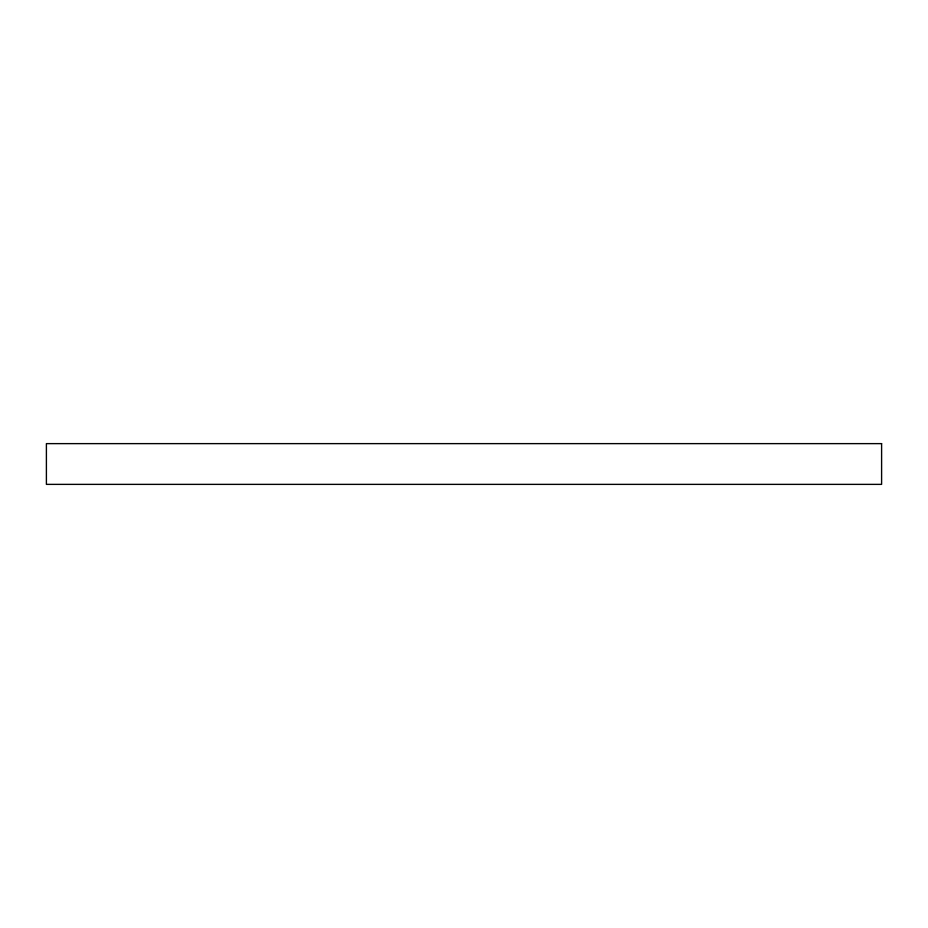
<?xml version="1.0" encoding="UTF-8"?>
<svg xmlns="http://www.w3.org/2000/svg" width="928" height="928" viewBox="0 0 928 928"><rect width="100%" height="100%" fill="white"/><g stroke="black" fill="none" stroke-linecap="round" stroke-linejoin="round"><path stroke-width="1.39" d="M881.6 443.63L46.4 443.63L46.4 484.37L881.6 484.37L881.6 443.63"/></g></svg>
